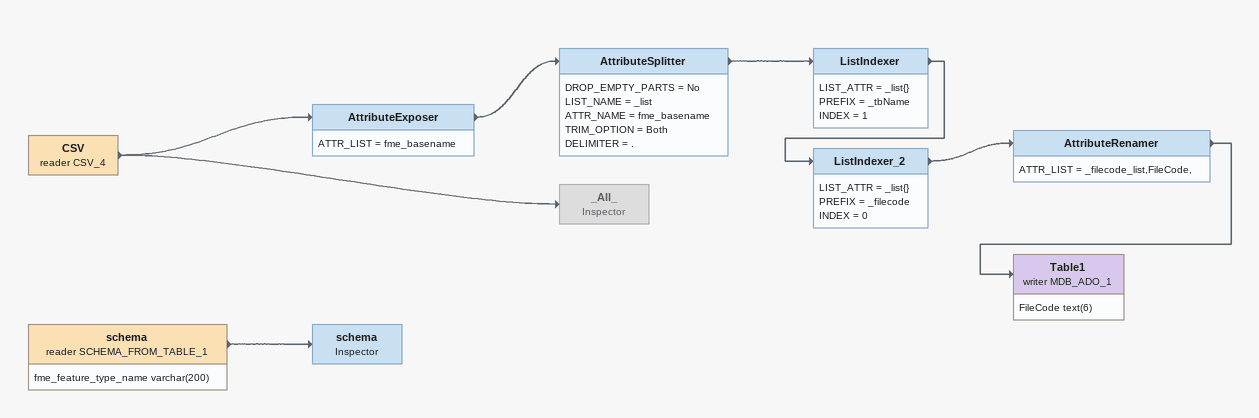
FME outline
CSV (reader CSV_4)
    -> _All_
    -> AttributeExposer
AttributeExposer
    ATTR_LIST = fme_basename
    -> AttributeSplitter
AttributeSplitter
    DROP_EMPTY_PARTS = No
    LIST_NAME = _list
    ATTR_NAME = fme_basename
    TRIM_OPTION = Both
    DELIMITER = .
    -> ListIndexer
ListIndexer
    LIST_ATTR = _list{}
    PREFIX = _tbName
    INDEX = 1
    -> ListIndexer_2
ListIndexer_2
    LIST_ATTR = _list{}
    PREFIX = _filecode
    INDEX = 0
    -> AttributeRenamer
AttributeRenamer
    ATTR_LIST = _filecode_list,FileCode,
    -> Table1 (writer MDB_ADO_1)
Table1 (writer MDB_ADO_1)
    attributes: FileCode text(6)
_All_: Inspector [off]
schema (reader SCHEMA_FROM_TABLE_1)
    attributes: fme_feature_type_name varchar(200)
    -> schema
schema: Inspector
